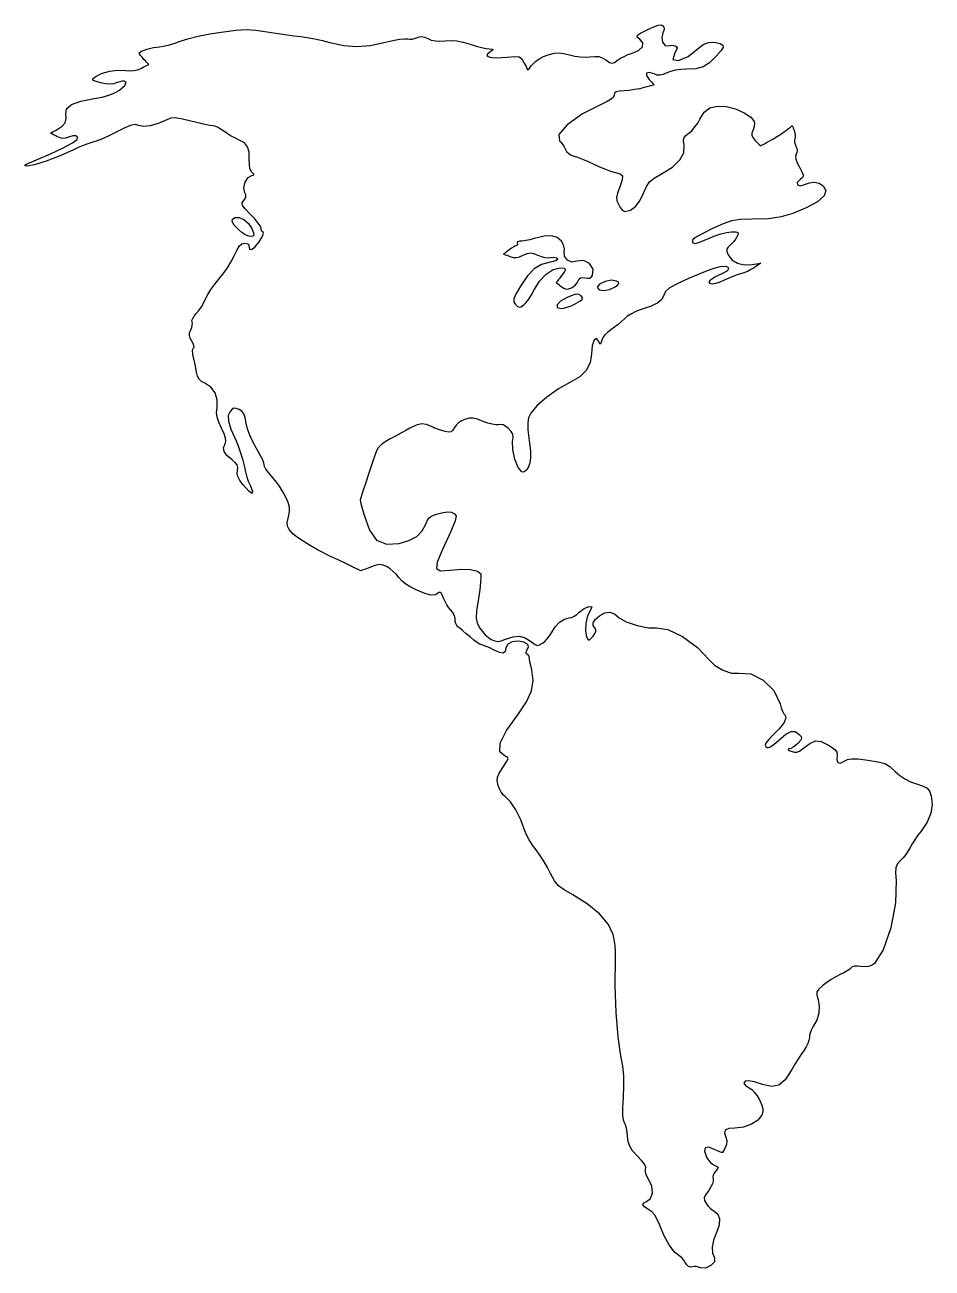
# Model space of a CAD drawing. Extents: x 3 to 368, y 10 to 203.
# Drawn here: x 3.1 to 137.1, y 9.7 to 193.2 of the extents above; entities that cross this region are included whole.
import ezdxf

# ---------------------------------------------------------------- set-up
doc = ezdxf.new("R2010")
doc.units = 0
doc.layers.add('Ebene_1', color=7, linetype='CONTINUOUS')

msp = doc.modelspace()

# ---------------------------------------------------------------- linework, layer by layer
at = {"layer": 'Ebene_1', "color": 7}
for points in [[(102.896889, 9.715994), (102.624352, 9.826879), (102.310805, 9.889024), (101.995008, 9.898055), (101.715716, 9.849541), (101.419778, 9.812881), (101.151791, 9.904349), (100.904113, 10.128603), (100.6691, 10.490327), (100.454454, 10.827667), (100.199065, 11.131282), (99.934928, 11.367925), (99.694036, 11.504323), (99.076193, 12.025249), (98.310447, 13.10585), (97.523791, 14.540391), (96.84322, 16.12309), (96.522765, 16.862484), (96.154791, 17.473253), (95.742745, 17.950595), (95.29007, 18.289702), (94.645674, 18.706104), (94.381282, 19.023615), (94.488226, 19.273483), (94.957836, 19.486953), (95.545079, 19.958897), (95.810768, 20.778907), (95.735082, 21.759198), (95.298204, 22.711986), (95.03782, 23.141627), (94.861167, 23.566425), (94.781414, 23.945116), (94.811729, 24.236426), (94.817724, 24.565057), (94.622472, 25.001401), (94.223815, 25.54903), (93.619596, 26.211522), (92.895757, 27.00206), (92.460615, 27.653869), (92.238812, 28.317896), (92.154988, 29.14508), (92.100247, 29.766113), (91.997551, 30.344409), (91.861597, 30.815356), (91.707083, 31.114337), (91.546535, 31.516252), (91.46435, 32.258073), (91.459225, 33.367469), (91.529852, 34.872106), (91.599195, 36.573604), (91.567221, 38.065179), (91.425282, 39.49194), (91.164728, 40.998992), (90.746865, 43.829162), (90.463101, 47.377965), (90.330294, 51.341356), (90.365305, 55.415284), (90.359192, 56.335636), (90.294934, 57.301519), (90.183358, 58.198224), (90.035293, 58.911053), (89.30317, 60.402529), (87.982256, 61.957681), (86.197139, 63.454105), (84.072405, 64.769396), (82.769923, 65.494453), (81.936341, 66.118819), (81.348137, 66.856644), (80.781793, 67.922081), (80.325225, 68.788057), (79.765745, 69.734357), (79.174233, 70.646524), (78.621573, 71.41011), (78.10983, 72.122033), (77.629726, 72.893527), (77.23513, 73.631628), (76.979909, 74.24337), (76.36126, 75.862273), (75.62777, 77.330142), (74.867464, 78.492017), (74.168365, 79.192938), (73.822576, 79.495568), (73.490589, 79.920188), (73.210122, 80.410459), (73.018892, 80.910038), (72.877775, 81.581721), (72.917134, 82.137024), (73.180425, 82.742639), (73.711104, 83.565261), (74.269961, 84.401764), (74.492767, 84.864231), (74.407185, 85.091744), (74.040879, 85.223398), (73.251486, 85.867835), (73.323227, 87.146923), (74.249053, 89.038255), (76.021914, 91.519423), (77.226542, 93.26363), (77.940642, 94.870685), (78.1892, 96.422585), (77.997203, 98.00132), (77.849522, 98.615122), (77.723289, 99.180368), (77.631907, 99.634291), (77.588777, 99.914126), (77.552243, 100.075907), (77.478841, 100.20839), (77.379223, 100.297906), (77.264038, 100.330782), (77.179845, 100.383498), (77.164612, 100.527036), (77.216107, 100.739471), (77.332097, 100.998881), (77.483939, 101.356643), (77.467943, 101.616581), (77.258601, 101.832568), (76.830406, 102.058478), (75.966378, 102.250804), (75.099791, 102.14231), (74.431031, 101.792772), (74.160486, 101.261968), (74.068315, 100.706261), (73.768197, 100.4759), (73.207997, 100.562148), (72.33558, 100.956274), (71.779431, 101.231102), (71.269012, 101.456163), (70.86089, 101.60823), (70.611631, 101.664081), (70.361129, 101.757457), (69.949624, 102.011694), (69.4342, 102.38797), (68.87194, 102.847448), (68.305682, 103.332943), (67.779373, 103.780059), (67.351759, 104.139145), (67.081587, 104.360551), (66.919807, 104.549222), (66.787324, 104.819176), (66.697807, 105.134382), (66.664931, 105.458796), (66.613318, 105.803903), (66.472789, 106.17544), (66.264805, 106.528771), (66.010831, 106.819257), (65.726725, 107.140398), (65.436703, 107.577199), (65.174756, 108.07227), (64.974878, 108.568228), (64.778891, 109.081982), (64.59711, 109.377045), (64.417748, 109.465951), (64.229014, 109.361235), (63.75367, 109.073696), (63.09532, 109.041977), (62.169926, 109.276854), (60.893448, 109.78911), (60.122386, 110.18404), (59.399709, 110.653271), (58.789972, 111.150002), (58.35773, 111.627426), (57.989914, 112.074328), (57.539254, 112.517586), (57.062841, 112.905983), (56.617769, 113.188304), (56.039928, 113.449837), (55.5504, 113.532277), (54.983554, 113.432982), (54.173759, 113.149312), (53.811467, 113.010953), (53.449175, 112.872593), (53.086882, 112.734231), (52.72459, 112.595872), (51.61304, 113.134498), (50.501489, 113.673122), (49.389938, 114.211749), (48.278388, 114.750376), (46.355312, 115.724957), (44.741822, 116.629022), (43.517872, 117.414954), (42.763402, 118.035143), (42.174232, 118.69753), (41.897369, 119.203958), (41.875243, 119.758816), (42.050255, 120.566496), (42.211088, 121.355203), (42.21128, 122.001514), (42.026492, 122.680072), (41.632391, 123.565528), (41.2301, 124.296593), (40.706555, 125.105866), (40.129529, 125.894914), (39.566801, 126.565307), (39.079262, 127.132515), (38.706954, 127.640611), (38.486395, 128.034076), (38.454092, 128.257385), (38.421808, 128.535828), (38.201308, 129.079411), (37.829094, 129.809686), (37.341665, 130.648205), (36.783822, 131.642731), (36.332912, 132.628191), (36.00681, 133.560476), (35.823386, 134.395481), (35.675035, 135.225804), (35.475341, 135.789422), (35.184197, 136.1629), (34.761499, 136.422816), (34.314106, 136.594545), (33.990939, 136.615655), (33.724617, 136.472137), (33.447755, 136.150003), (33.162242, 135.526659), (33.186654, 134.712179), (33.555453, 133.531757), (34.303097, 131.810588), (34.685322, 130.897159), (35.035266, 129.902853), (35.314195, 128.947728), (35.483387, 128.151839), (35.629476, 127.416038), (35.845509, 126.624526), (36.102359, 125.87237), (36.370908, 125.254633), (36.749249, 124.33786), (36.667696, 124.043392), (36.182237, 124.36823), (35.34886, 125.309376), (34.868981, 125.970637), (34.582883, 126.514468), (34.471535, 126.989668), (34.515904, 127.445036), (34.573271, 127.883844), (34.478027, 128.253157), (34.200337, 128.611266), (33.710362, 129.016466), (32.968335, 129.644778), (32.564571, 130.206708), (32.475014, 130.756468), (32.6756, 131.348266), (32.798147, 131.736471), (32.761782, 132.210923), (32.551188, 132.840095), (32.151039, 133.692446), (31.740107, 134.581522), (31.508758, 135.309192), (31.43579, 135.972378), (31.499995, 136.668005), (31.523504, 137.84385), (31.20634, 138.89145), (30.583436, 139.740293), (29.689748, 140.319864), (29.192258, 140.578865), (28.849463, 140.903065), (28.623606, 141.343225), (28.476918, 141.950107), (28.375487, 142.506327), (28.251075, 143.124174), (28.119447, 143.728381), (27.996373, 144.243696), (27.909824, 144.687533), (27.885919, 145.069176), (27.923935, 145.354915), (28.023167, 145.511046), (28.097549, 145.648982), (28.076806, 145.886568), (27.968856, 146.190454), (27.781633, 146.527294), (27.527238, 146.976177), (27.420253, 147.35983), (27.454277, 147.745772), (27.622911, 148.201513), (27.755979, 148.555936), (27.833807, 148.89657), (27.850571, 149.184693), (27.800443, 149.381583), (27.786134, 149.582017), (27.900412, 149.879787), (28.122557, 150.234704), (28.431859, 150.606571), (28.799024, 151.052877), (29.178726, 151.610472), (29.526184, 152.208207), (29.796612, 152.774938), (30.115689, 153.399194), (30.595608, 154.153565), (31.171353, 154.942975), (31.777916, 155.672355), (32.406067, 156.446553), (33.040593, 157.357987), (33.607504, 158.292952), (34.032815, 159.137737), (34.450154, 160.021366), (34.813919, 160.59104), (35.165274, 160.897178), (35.545388, 160.990193), (35.81856, 160.959467), (36.035306, 160.871766), (36.173759, 160.740536), (36.212039, 160.579226), (36.281932, 160.092548), (36.602759, 160.046249), (37.102504, 160.412266), (37.709155, 161.162543), (38.037664, 161.689006), (38.260183, 162.136825), (38.357041, 162.458603), (38.308572, 162.60695), (38.188382, 162.689698), (38.089957, 162.832864), (38.023455, 163.016336), (37.999042, 163.219999), (37.878045, 163.53249), (37.548596, 164.012279), (37.061012, 164.593995), (36.465608, 165.212268), (35.650129, 166.034438), (35.254843, 166.556227), (35.209053, 166.919475), (35.442072, 167.266025), (35.662937, 167.561525), (35.762561, 167.839303), (35.744414, 168.123204), (35.611933, 168.43708), (35.477299, 169.169594), (35.6684, 170.012188), (36.083998, 170.708139), (36.622862, 171.000725), (36.814223, 171.021242), (36.916542, 171.074038), (36.924416, 171.152673), (36.832423, 171.250709), (36.554383, 171.561723), (36.366404, 172.016369), (36.270358, 172.607729), (36.2681, 173.328886), (36.247413, 174.410988), (36.014777, 175.203183), (35.531387, 175.779644), (34.758437, 176.214552), (34.202868, 176.475331), (33.589777, 176.809496), (32.993631, 177.174025), (32.488896, 177.525886), (32.034448, 177.837626), (31.575213, 178.092913), (31.164755, 178.265404), (30.856627, 178.328755), (30.423193, 178.381956), (29.671545, 178.52681), (28.707353, 178.741194), (27.636283, 179.002986), (26.209398, 179.344831), (25.286246, 179.484387), (24.649251, 179.434101), (24.080836, 179.206421), (22.822937, 178.658768), (21.635623, 178.324154), (20.626856, 178.223954), (19.904602, 178.379546), (19.465743, 178.50264), (18.874756, 178.40899), (17.998103, 178.058157), (16.702257, 177.409698), (15.625545, 176.874791), (14.568553, 176.398953), (13.65277, 176.033966), (12.999685, 175.83161), (12.423435, 175.67181), (11.716858, 175.422695), (10.969486, 175.11835), (10.270864, 174.792857), (8.301328, 173.88982), (6.272106, 173.102072), (4.518775, 172.548601), (3.376918, 172.348401), (3.108358, 172.409395), (3.249539, 172.579391), (3.818491, 172.870086), (4.833232, 173.293171), (6.919091, 174.173416), (8.780423, 175.05286), (10.16358, 175.804026), (10.814924, 176.299439), (10.880309, 176.631829), (10.638001, 176.813258), (10.172549, 176.821132), (9.568506, 176.632808), (9.129955, 176.476183), (8.727831, 176.441679), (8.307427, 176.533076), (7.814032, 176.754163), (7.579048, 176.877286), (7.344065, 177.000405), (7.109078, 177.123525), (6.874094, 177.246647), (7.129708, 177.378828), (7.385323, 177.511013), (7.640934, 177.643197), (7.896548, 177.775379), (8.617417, 178.243114), (9.056487, 178.768731), (9.229049, 179.380667), (9.150394, 180.107361), (9.27101, 180.824629), (10.01624, 181.438059), (11.382484, 181.945734), (13.366136, 182.345745), (14.523188, 182.562181), (15.531317, 182.839871), (16.389199, 183.178374), (17.095514, 183.577258), (17.887255, 184.269047), (18.064868, 184.758087), (17.665219, 184.933982), (16.725171, 184.686338), (16.184467, 184.509441), (15.648177, 184.448261), (15.043702, 184.502343), (14.298435, 184.671239), (13.513617, 184.898216), (13.159519, 185.073668), (13.17473, 185.263866), (13.497799, 185.535087), (14.437398, 186.031993), (15.615267, 186.381509), (16.861673, 186.547537), (18.00688, 186.493985), (18.636792, 186.430579), (19.223918, 186.4639), (19.784883, 186.596353), (20.336306, 186.830338), (20.60228, 186.967879), (20.868252, 187.105417), (21.134227, 187.242958), (21.400199, 187.380499), (21.225114, 187.56687), (21.050029, 187.753238), (20.874944, 187.939609), (20.699859, 188.125981), (20.427929, 188.430896), (20.205242, 188.710022), (20.054778, 188.932476), (19.999516, 189.067364), (20.328728, 189.342796), (21.128249, 189.64722), (22.115897, 189.893657), (23.009492, 189.99513), (23.531928, 190.058698), (24.281293, 190.231782), (25.157477, 190.487946), (26.060379, 190.800753), (27.198779, 191.156062), (28.716166, 191.527952), (30.414512, 191.872306), (32.095775, 192.145023), (34.260191, 192.41698), (35.829597, 192.514392), (37.23604, 192.440712), (38.911557, 192.199381), (40.203426, 191.99385), (41.561802, 191.792236), (42.825223, 191.617704), (43.832229, 191.493419), (44.792351, 191.356982), (45.928124, 191.149359), (47.097576, 190.898772), (48.158749, 190.633437), (50.231231, 190.176853), (52.142063, 190.030927), (54.118182, 190.196831), (56.386528, 190.675726), (57.471034, 190.924279), (58.453378, 191.097919), (59.225512, 191.180841), (59.679389, 191.157248), (59.976289, 191.108508), (60.321012, 191.122958), (60.670789, 191.195263), (60.982849, 191.320079), (61.352638, 191.467548), (61.721355, 191.496208), (62.131077, 191.402552), (62.623883, 191.183062), (63.150556, 190.972361), (63.748412, 190.851635), (64.430572, 190.819312), (65.210159, 190.873826), (66.07097, 190.922958), (66.935026, 190.859483), (67.860207, 190.675384), (68.904392, 190.362657), (69.767667, 190.090527), (70.585913, 189.867675), (71.266808, 189.717104), (71.718029, 189.661803), (72.125859, 189.652631), (72.272031, 189.597679), (72.164664, 189.455738), (71.811877, 189.185615), (71.463294, 188.914128), (71.342656, 188.743556), (71.446755, 188.616113), (71.772381, 188.474011), (72.163729, 188.39885), (72.780174, 188.368232), (73.537136, 188.383133), (74.350034, 188.444511), (75.492528, 188.545371), (76.13898, 188.488701), (76.52083, 188.195828), (76.869519, 187.588079), (77.006859, 187.322491), (77.1442, 187.056906), (77.28154, 186.791318), (77.418881, 186.52573), (77.597158, 186.749312), (77.775435, 186.972891), (77.953712, 187.196473), (78.131989, 187.420052), (78.535215, 187.812392), (79.09071, 188.19491), (79.739222, 188.532189), (80.421499, 188.788802), (81.299422, 189.020219), (81.999103, 189.096012), (82.699906, 189.01559), (83.581194, 188.77836), (84.337488, 188.591548), (85.120183, 188.479817), (85.884023, 188.447386), (86.583753, 188.498477), (87.315961, 188.567373), (87.900789, 188.524317), (88.413417, 188.354744), (88.929028, 188.044088), (89.473227, 187.678156), (89.841381, 187.553733), (90.190188, 187.668775), (90.676346, 188.021228), (91.093428, 188.295732), (91.621909, 188.572608), (92.194009, 188.819595), (92.741952, 189.004431), (93.760591, 189.431086), (94.330384, 189.976345), (94.408497, 190.565233), (93.952098, 191.122768), (93.583174, 191.424346), (93.587114, 191.67992), (94.064448, 192.012308), (95.115702, 192.544313), (96.004417, 192.950654), (96.649592, 193.172402), (97.08886, 193.218867), (97.359854, 193.099351), (97.508872, 192.891977), (97.557011, 192.656714), (97.504105, 192.375643), (97.349988, 192.03085), (97.182795, 191.327123), (97.323144, 190.647628), (97.686846, 190.183395), (98.189709, 190.125466), (98.412382, 190.181394), (98.667961, 190.199089), (98.924883, 190.178741), (99.151587, 190.120479), (99.386739, 189.994588), (99.458697, 189.822077), (99.364713, 189.547111), (99.102039, 189.113851), (98.84045, 188.102217), (99.660395, 187.939979), (101.085353, 188.53522), (102.6388, 189.796031), (103.305387, 190.319096), (104.086968, 190.610724), (104.935603, 190.660858), (105.803351, 190.459456), (106.202094, 190.237463), (106.264056, 189.925573), (105.956651, 189.414531), (105.247295, 188.595085), (104.249696, 187.615937), (103.317223, 187.026632), (102.246988, 186.738252), (100.836103, 186.661885), (100.016696, 186.621194), (99.206146, 186.509008), (98.485231, 186.340152), (97.934729, 186.129445), (97.395373, 185.886674), (96.949771, 185.782306), (96.536219, 185.8109), (96.093017, 185.967017), (95.353848, 186.195708), (94.951629, 186.102182), (94.932492, 185.736696), (95.342561, 185.149498), (95.524675, 184.955648), (95.706788, 184.761796), (95.888902, 184.567946), (96.071015, 184.374093), (95.707673, 184.270972), (95.344331, 184.167853), (94.980989, 184.064732), (94.617647, 183.961611), (93.934975, 183.797606), (93.150591, 183.655978), (92.361404, 183.551861), (91.664317, 183.500389), (90.925132, 183.450233), (90.465241, 183.342322), (90.229325, 183.153025), (90.162066, 182.858715), (90.050647, 182.550232), (89.713423, 182.227824), (89.142199, 181.885517), (88.328781, 181.51733), (85.470554, 180.081896), (83.223712, 178.479069), (81.969273, 177.039885), (82.088256, 176.095386), (82.284187, 175.920284), (82.504473, 175.640571), (82.722144, 175.294764), (82.910228, 174.921387), (83.141235, 174.52465), (83.447568, 174.203371), (83.816801, 173.967795), (84.236507, 173.82816), (84.754632, 173.678314), (85.479377, 173.407649), (86.314669, 173.05458), (87.164434, 172.657519), (88.019881, 172.257918), (88.87064, 171.897937), (89.618277, 171.61705), (90.164356, 171.454716), (91.030785, 171.230552), (91.407729, 170.924957), (91.368542, 170.34578), (90.986578, 169.300869), (90.643183, 168.367713), (90.511023, 167.739331), (90.579651, 167.228421), (90.838622, 166.647673), (91.068648, 166.266055), (91.318327, 165.955314), (91.557549, 165.747398), (91.756208, 165.674243), (92.557595, 165.876097), (93.303477, 166.414594), (93.963884, 167.26023), (94.508843, 168.383506), (94.929862, 169.36446), (95.395322, 170.040656), (96.073459, 170.59279), (97.132511, 171.201568), (98.780272, 172.22976), (99.879094, 173.267695), (100.442824, 174.332889), (100.485307, 175.442849), (100.406367, 176.059993), (100.476966, 176.499094), (100.740976, 176.865811), (101.242274, 177.265804), (101.665982, 177.638707), (102.102994, 178.143735), (102.501835, 178.714631), (102.81103, 179.285135), (103.453167, 180.313121), (104.297239, 180.957175), (105.377487, 181.233679), (106.728154, 181.159015), (108.082821, 180.803587), (109.355832, 180.244107), (110.344296, 179.589489), (110.845322, 178.948667), (110.888601, 178.66167), (110.866898, 178.319882), (110.786513, 177.966133), (110.653719, 177.643259), (110.489511, 177.251701), (110.48333, 176.918366), (110.651955, 176.573203), (111.012152, 176.146166), (111.19685, 175.949565), (111.381547, 175.752963), (111.566242, 175.556362), (111.75094, 175.35976), (112.052536, 175.5161), (112.354133, 175.67244), (112.65573, 175.828779), (112.957327, 175.985119), (113.51703, 176.296238), (114.149171, 176.681057), (114.776204, 177.09066), (115.320588, 177.476119), (115.609806, 177.692533), (115.899028, 177.908943), (116.188246, 178.125354), (116.477465, 178.341768), (116.545412, 178.158089), (116.61336, 177.974408), (116.681305, 177.790726), (116.749253, 177.607047), (116.840778, 177.285269), (116.889066, 176.952272), (116.891042, 176.647342), (116.843566, 176.409765), (116.801967, 176.179113), (116.819916, 175.893047), (116.891866, 175.587968), (117.012293, 175.300282), (117.135819, 174.992905), (117.184671, 174.681859), (117.158255, 174.38315), (117.055986, 174.112784), (116.964394, 173.790497), (117.008903, 173.378328), (117.19357, 172.859782), (117.52246, 172.218358), (117.95623, 171.428582), (118.110592, 170.97482), (117.994307, 170.686118), (117.616141, 170.391511), (117.206981, 169.936973), (117.245812, 169.582592), (117.633921, 169.442655), (118.272604, 169.631447), (119.016093, 169.910777), (119.759167, 169.973777), (120.448873, 169.823666), (121.03226, 169.463664), (121.443145, 168.744485), (121.160979, 167.959089), (120.186604, 167.10857), (118.520861, 166.194026), (116.57204, 165.357706), (114.84289, 164.853202), (112.946803, 164.599679), (110.497173, 164.516297), (108.771096, 164.467441), (107.509636, 164.285944), (106.262815, 163.863452), (104.580661, 163.091611), (103.448204, 162.5256), (102.520819, 162.018032), (101.894208, 161.624411), (101.664071, 161.40023), (101.773352, 161.026292), (102.159212, 160.943022), (102.908679, 161.160731), (104.108781, 161.689717), (105.010438, 162.069698), (105.932646, 162.37863), (106.772139, 162.586238), (107.425647, 162.662243), (108.11931, 162.645677), (108.449112, 162.556546), (108.484107, 162.336288), (108.29335, 161.926329), (108.089498, 161.59929), (107.8257, 161.25304), (107.536044, 160.928871), (107.254612, 160.668067), (106.93267, 160.365347), (106.794118, 160.082049), (106.825524, 159.739784), (107.013464, 159.260162), (107.555128, 158.514054), (108.359128, 158.013222), (109.371532, 157.779483), (110.538406, 157.834649), (110.861423, 157.889152), (111.18444, 157.943654), (111.507455, 157.99816), (111.830473, 158.052663), (111.582109, 157.881317), (111.333745, 157.709969), (111.08538, 157.538623), (110.837016, 157.367278), (110.371858, 157.084006), (109.839731, 156.81938), (109.30626, 156.60302), (108.837068, 156.464548), (108.326195, 156.319663), (107.679235, 156.085845), (106.979143, 155.795382), (106.308874, 155.480557), (105.680766, 155.199927), (105.11007, 155.010491), (104.655678, 154.927884), (104.37648, 154.967731), (104.185294, 155.243826), (104.407544, 155.587073), (105.050049, 156.003456), (106.119624, 156.498965), (106.937115, 156.968066), (107.126203, 157.356008), (106.721483, 157.566752), (105.757548, 157.50426), (105.033814, 157.299702), (103.92326, 156.904072), (102.577172, 156.374361), (101.146841, 155.767549), (99.352547, 154.947885), (98.277641, 154.356765), (97.725326, 153.862978), (97.498806, 153.335313), (97.223783, 152.694538), (96.634695, 152.166983), (95.609009, 151.67531), (94.024196, 151.142172), (93.384263, 150.899021), (92.731033, 150.568338), (92.141067, 150.193573), (91.690924, 149.818163), (91.2661, 149.420775), (90.745071, 148.986155), (90.193869, 148.566897), (89.678526, 148.215579), (89.215558, 147.867903), (88.806959, 147.458568), (88.496983, 147.038636), (88.329881, 146.659179), (88.217157, 146.230744), (88.125817, 146.064743), (88.026078, 146.148335), (87.888156, 146.468671), (87.54827, 146.901436), (87.204461, 146.656484), (86.932071, 145.861027), (86.806444, 144.64227), (86.601899, 143.328477), (86.029938, 142.21261), (85.06968, 141.266565), (83.700242, 140.462243), (81.960506, 139.482167), (80.193576, 138.229298), (78.715048, 136.949886), (77.840517, 135.890169), (77.524177, 135.196408), (77.390011, 134.469178), (77.422541, 133.44118), (77.60629, 131.845115), (77.779637, 130.320426), (77.821506, 129.293953), (77.726068, 128.575875), (77.487497, 127.976368), (77.24649, 127.585905), (76.996617, 127.32144), (76.748448, 127.191344), (76.512555, 127.203987), (75.966215, 127.842939), (75.479987, 129.079061), (75.173832, 130.508762), (75.16771, 131.728464), (75.237966, 132.31694), (75.175755, 132.774179), (74.954779, 133.18037), (74.54874, 133.615695), (74.148218, 133.940115), (73.766572, 134.144258), (73.406949, 134.226907), (73.072495, 134.186843), (72.694574, 134.160793), (72.145491, 134.242203), (71.498746, 134.415431), (70.82784, 134.664828), (69.968079, 135.000786), (69.316124, 135.153916), (68.736314, 135.139495), (68.092984, 134.972812), (67.61217, 134.761684), (67.173319, 134.471845), (66.816831, 134.13512), (66.583104, 133.783332), (66.354681, 133.372479), (66.094155, 133.15707), (65.729514, 133.106468), (65.188747, 133.190028), (64.720241, 133.311813), (64.201357, 133.480621), (63.695222, 133.674146), (63.264957, 133.870068), (62.431959, 134.211108), (61.685469, 134.294984), (60.910806, 134.114402), (59.993288, 133.662076), (59.405398, 133.332197), (58.663279, 132.927694), (57.86198, 132.499831), (57.09655, 132.099866), (56.341629, 131.664072), (55.735394, 131.216002), (55.297771, 130.77267), (55.048687, 130.351093), (54.844218, 129.765566), (54.51855, 128.802903), (54.116501, 127.596677), (53.682886, 126.280449), (53.419577, 125.476384), (53.156268, 124.672321), (52.892959, 123.868259), (52.62965, 123.064194), (52.764139, 122.545181), (52.898628, 122.026169), (53.033117, 121.50716), (53.167606, 120.988147), (53.998666, 118.614156), (55.078204, 117.156464), (56.509657, 116.52918), (58.396463, 116.646415), (59.855365, 117.08347), (60.994683, 117.701692), (61.818404, 118.503971), (62.330514, 119.493185), (62.571907, 120.075308), (62.881045, 120.481688), (63.316741, 120.766942), (63.937806, 120.985681), (64.893451, 121.218731), (65.603433, 121.306026), (66.143468, 121.249417), (66.589274, 121.05077), (66.800664, 120.732883), (66.654338, 119.983027), (66.028986, 118.440883), (64.803293, 115.746132), (64.029345, 113.914679), (63.907927, 112.936963), (64.515505, 112.607361), (65.928547, 112.720244), (67.544822, 112.858352), (68.937771, 112.800954), (69.956122, 112.566368), (70.448603, 112.172911), (70.474418, 111.74936), (70.419571, 110.922218), (70.295106, 109.810869), (70.112066, 108.534688), (69.8361, 106.686982), (69.767942, 105.602128), (69.927433, 104.889735), (70.33441, 104.159408), (70.691345, 103.663569), (71.124924, 103.18446), (71.580396, 102.7767), (72.00301, 102.494904), (72.537094, 102.254981), (72.984918, 102.176032), (73.472719, 102.25854), (74.126735, 102.502976), (75.239179, 102.876028), (76.162894, 102.955398), (76.992049, 102.733416), (77.820812, 102.202417), (78.382372, 101.782462), (78.777926, 101.609203), (79.136671, 101.66201), (79.587803, 101.920249), (79.930664, 102.199643), (80.289396, 102.58375), (80.621456, 103.021926), (80.884302, 103.463536), (81.440025, 104.345706), (82.103462, 105.037176), (82.817019, 105.490081), (83.523107, 105.656563), (83.85352, 105.725191), (84.241707, 105.906581), (84.639276, 106.173143), (84.997838, 106.497289), (85.732181, 107.068603), (86.438736, 107.349984), (86.840234, 107.286826), (86.659405, 106.82452), (86.244234, 105.990269), (85.977136, 104.839807), (85.904777, 103.689412), (86.073817, 102.855367), (86.28365, 102.50172), (86.461087, 102.398277), (86.690615, 102.556383), (87.056721, 102.98739), (87.32067, 103.358984), (87.455222, 103.665759), (87.462447, 103.915845), (87.344417, 104.117377), (87.057001, 104.535024), (87.062804, 104.954699), (87.375702, 105.414702), (88.009571, 105.953331), (88.797597, 106.397027), (89.524456, 106.499392), (90.222886, 106.257217), (90.925625, 105.667288), (91.930738, 105.081259), (93.540009, 104.541213), (95.218856, 104.191762), (96.432696, 104.177538), (98.089805, 103.957927), (100.269657, 102.89518), (102.454166, 101.304299), (104.125245, 99.500292), (104.991786, 98.661672), (106.212629, 97.95521), (107.493303, 97.515796), (108.539334, 97.478319), (110.35562, 97.408949), (112.185289, 96.491163), (113.724792, 94.946786), (114.670583, 92.997652), (114.85043, 92.398864), (115.047771, 91.87732), (115.238694, 91.489053), (115.399292, 91.290086), (115.541738, 90.904215), (115.261531, 90.237073), (114.591556, 89.342699), (113.564696, 88.275132), (112.943011, 87.646013), (112.58876, 87.184143), (112.478944, 86.850076), (112.590569, 86.604368), (112.847213, 86.49436), (113.217478, 86.609527), (113.745902, 86.973622), (114.477021, 87.610391), (115.525482, 88.497159), (116.2918, 88.909604), (116.904375, 88.883724), (117.491606, 88.455528), (117.767975, 88.138683), (117.836281, 87.875062), (117.682013, 87.568349), (117.29065, 87.122229), (116.960645, 86.813401), (116.611499, 86.557324), (116.28483, 86.38065), (116.022259, 86.310024), (115.872892, 86.277148), (115.876674, 86.202562), (116.026407, 86.094782), (116.314946, 85.962318), (116.755046, 85.831968), (117.139049, 85.839673), (117.527654, 85.998487), (117.981569, 86.321511), (119.088089, 87.140598), (119.923794, 87.490695), (120.722636, 87.410423), (121.718573, 86.938395), (122.36892, 86.535455), (122.804948, 86.168292), (123.040809, 85.821873), (123.090664, 85.481166), (123.068904, 84.711371), (123.226029, 84.300418), (123.575104, 84.23606), (124.129177, 84.506031), (124.645798, 84.76974), (125.275219, 84.878381), (126.212699, 84.840818), (127.653503, 84.665899), (129.1643, 84.42864), (130.147354, 84.149746), (130.887256, 83.710611), (131.668605, 82.992632), (132.357554, 82.382402), (133.101667, 81.87821), (133.914535, 81.472109), (134.809744, 81.156152), (135.816955, 80.831984), (136.413356, 80.511173), (136.751193, 80.069456), (136.982722, 79.382558), (137.13578, 78.119241), (136.935363, 76.813751), (136.388715, 75.491586), (135.503088, 74.178233), (135.036955, 73.570925), (134.573659, 72.912901), (134.166791, 72.28345), (133.869933, 71.761858), (133.590581, 71.278013), (133.231365, 70.751336), (132.838597, 70.245419), (132.458587, 69.823852), (131.987335, 69.294891), (131.753912, 68.775419), (131.709857, 68.047605), (131.806708, 66.893612), (131.720051, 63.609008), (131.012845, 59.927022), (129.900082, 56.667637), (128.596757, 54.650835), (128.172439, 54.353536), (127.732073, 54.185061), (127.228439, 54.13445), (126.614324, 54.190748), (126.091118, 54.242541), (125.661113, 54.225297), (125.344375, 54.141751), (125.160972, 53.994592), (124.959838, 53.797451), (124.587827, 53.544862), (124.098014, 53.269351), (123.543472, 53.003439), (122.918435, 52.691631), (122.236676, 52.291163), (121.58058, 51.853637), (121.032541, 51.430665), (120.410114, 50.865938), (120.117709, 50.437838), (120.095132, 49.976323), (120.282143, 49.311348), (120.465709, 48.325408), (120.3951, 47.294631), (120.078297, 46.261525), (119.523276, 45.268608), (119.31893, 44.91287), (119.151589, 44.499716), (119.03852, 44.08041), (118.996994, 43.70622), (118.936014, 43.309932), (118.769977, 42.830459), (118.52424, 42.328253), (118.224168, 41.863772), (117.841299, 41.316969), (117.370135, 40.59062), (116.870463, 39.779411), (116.40207, 38.978033), (115.41569, 37.471059), (114.475554, 36.657438), (113.415626, 36.452621), (112.069869, 36.772065), (110.888125, 37.14645), (110.030243, 37.308494), (109.50735, 37.257299), (109.330578, 36.99197), (109.393025, 36.831321), (109.563058, 36.64559), (109.814702, 36.457786), (110.121994, 36.29091), (110.485781, 36.03778), (110.891247, 35.615126), (111.288932, 35.08182), (111.629376, 34.496736), (111.973298, 33.743773), (112.135277, 33.181694), (112.129999, 32.713989), (111.972169, 32.244154), (111.389299, 31.507111), (110.442387, 30.89873), (109.268729, 30.485179), (108.005635, 30.332624), (107.094274, 30.260637), (106.581019, 30.030124), (106.443735, 29.619259), (106.660287, 29.006216), (106.800995, 28.502257), (106.754642, 27.91751), (106.533496, 27.306764), (106.149812, 26.724805), (106.030288, 26.726498), (105.771779, 26.810981), (105.41234, 26.963613), (104.990027, 27.16979), (104.111854, 27.495794), (103.601848, 27.402288), (103.488098, 26.915406), (103.798691, 26.061289), (104.057233, 25.649922), (104.373311, 25.279926), (104.706915, 24.99183), (105.018036, 24.826163), (105.390426, 24.68924), (105.529419, 24.546966), (105.445194, 24.33316), (105.147929, 23.981647), (104.944728, 23.69691), (104.809356, 23.38335), (104.753534, 23.078844), (104.788979, 22.821276), (104.808889, 22.520196), (104.69532, 22.116542), (104.462299, 21.645713), (104.123852, 21.143104), (103.646096, 20.483477), (103.452042, 20.041624), (103.515738, 19.652022), (103.811234, 19.149162), (104.067951, 18.802985), (104.354209, 18.490322), (104.635081, 18.245503), (104.875643, 18.102862), (105.470019, 17.651081), (105.74151, 16.920207), (105.681266, 15.980238), (105.280436, 14.901175), (104.828001, 13.785562), (104.624822, 12.743061), (104.676722, 11.848304), (104.989526, 11.175853), (105.005003, 10.609236), (104.451757, 10.030793), (103.644257, 9.659953), (102.896972, 9.716031), (102.896969, 9.716031), (102.896967, 9.716031), (102.896964, 9.716031), (102.896889, 9.715994)], [(34.701017, 162.962836), (34.025332, 163.661985), (33.722022, 164.170524), (33.778766, 164.531918), (34.183244, 164.789629), (34.784902, 164.791322), (35.476013, 164.459412), (36.128511, 163.880752), (36.614337, 163.142126), (36.892382, 162.496929), (36.957694, 162.154684), (36.789654, 162.01959), (36.367641, 161.995855), (36.040794, 162.072162), (35.617618, 162.279925), (35.152796, 162.587415), (34.701017, 162.962836)], [(78.331295, 154.082107), (79.125978, 155.374617), (80.106041, 156.403582), (81.169362, 157.083593), (82.213821, 157.329245), (82.757228, 157.287414), (82.950107, 157.111522), (82.797942, 156.725964), (82.306215, 156.055147), (82.133309, 155.835333), (81.960402, 155.615519), (81.787496, 155.395704), (81.61459, 155.17589), (81.791992, 155.032239), (81.969394, 154.888588), (82.146796, 154.744934), (82.324198, 154.601283), (82.71102, 154.332011), (83.053456, 154.213289), (83.410895, 154.237052), (83.842728, 154.395246), (84.172952, 154.589195), (84.474099, 154.844815), (84.712914, 155.128869), (84.856145, 155.408125), (84.992668, 155.702167), (85.187827, 155.867907), (85.464332, 155.915628), (85.844889, 155.855605), (86.215608, 155.801249), (86.51826, 155.84457), (86.760963, 155.988362), (86.951834, 156.235408), (87.054256, 157.166307), (86.52407, 157.983374), (85.628991, 158.446199), (84.636734, 158.314376), (83.930509, 158.200454), (83.280952, 158.499999), (82.849085, 159.081789), (82.795926, 159.814593), (82.814787, 160.142682), (82.739724, 160.529166), (82.584393, 160.927525), (82.362451, 161.291236), (81.764527, 161.821955), (80.948781, 162.055178), (79.832081, 161.998493), (78.331296, 161.659499), (77.702293, 161.499626), (77.098482, 161.372138), (76.588457, 161.289941), (76.240813, 161.265952), (76.026796, 161.250119), (75.880608, 161.190102), (75.815277, 161.095436), (75.843827, 160.975647), (75.897697, 160.85347), (75.901301, 160.752305), (75.857137, 160.682669), (75.767702, 160.655068), (75.597548, 160.601911), (75.333603, 160.462637), (75.01193, 160.25841), (74.668594, 160.010382), (74.461235, 159.851062), (74.253875, 159.691745), (74.046515, 159.532424), (73.839156, 159.373104), (74.072032, 159.284566), (74.304909, 159.196027), (74.537785, 159.107485), (74.770662, 159.018946), (75.271323, 158.87161), (75.723522, 158.84875), (76.190851, 158.95622), (76.736904, 159.199868), (77.330165, 159.476276), (77.786343, 159.568001), (78.258804, 159.474797), (78.900914, 159.196425), (79.402234, 159.001937), (79.928267, 158.872741), (80.418145, 158.819751), (80.811001, 158.853883), (81.130309, 158.903873), (81.422507, 158.895124), (81.655265, 158.832045), (81.796255, 158.719066), (81.778114, 158.572279), (81.572325, 158.421555), (81.210419, 158.282959), (80.723927, 158.172562), (79.415676, 157.818099), (78.333398, 157.182016), (77.35159, 156.163721), (76.344747, 154.662624), (75.658265, 153.473686), (75.335626, 152.747297), (75.322907, 152.293735), (75.566188, 151.923276), (75.863247, 151.632356), (76.113688, 151.525774), (76.396355, 151.598534), (76.790092, 151.845628), (77.130707, 152.175266), (77.534827, 152.706812), (77.951879, 153.366879), (78.331296, 154.082084), (78.331296, 154.082087), (78.331296, 154.082092), (78.331296, 154.082095), (78.331295, 154.082107)], [(90.297433, 154.543334), (90.695198, 154.843675), (90.856601, 155.050815), (90.796018, 155.218141), (90.527824, 155.399051), (89.776309, 155.513704), (88.825791, 155.324833), (88.01043, 154.940844), (87.664385, 154.470137), (87.938529, 154.108429), (88.614856, 154.004123), (89.47421, 154.151121), (90.297433, 154.543334)], [(84.387231, 152.024667), (85.084509, 152.404916), (85.430271, 152.682629), (85.47515, 152.925247), (85.269778, 153.200213), (84.965489, 153.428296), (84.60173, 153.477245), (84.061305, 153.33496), (83.227018, 152.989339), (82.243469, 152.431894), (81.728646, 151.89441), (81.742371, 151.489407), (82.344469, 151.329401), (82.716008, 151.384262), (83.225, 151.533637), (83.804417, 151.754707), (84.387231, 152.024667)]]:
    msp.add_lwpolyline(points, dxfattribs=at)

doc.saveas('drawing.dxf')
